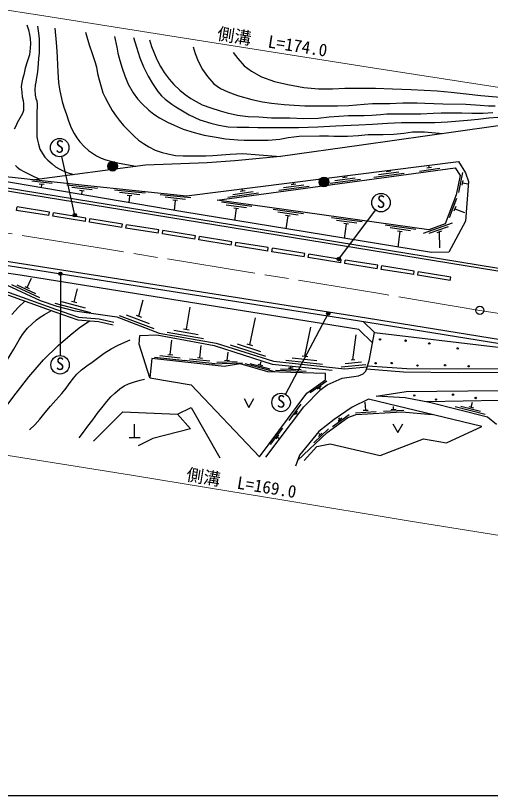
# Model space of a CAD drawing. Units: millimetres at full size, sheet at 1:1000; details may follow other scales. Extents: x 40000 to 680000, y 20000 to 380000.
# Drawn here: x 96143 to 165522, y 205000 to 319064 of the extents above; entities that cross this region are included whole.
import ezdxf
from ezdxf.enums import TextEntityAlignment as Align

# ---------------------------------------------------------------- set-up
doc = ezdxf.new("R2010")
doc.units = ezdxf.units.MM
doc.header["$LTSCALE"] = 1000
doc.linetypes.add('CHAIN', pattern=[18.5, 12, -1.5, 3.5, -1.5])
for name, color, linetype, lineweight in [('M-BGD', 7, 'Continuous', 25), ('M-BGD-EXST', 7, 'Continuous', 25), ('M-BMK', 2, 'CHAIN', 13), ('M-BMK-SRVR', 3, 'Continuous', 25), ('M-STR-HTXT', 7, 'Continuous', 13), ('M-TTL-BAND', 7, 'Continuous', 25)]:
    doc.layers.add(name, color=color, linetype=linetype, lineweight=lineweight)
doc.styles.add('ＭＳ ゴシック', font='')
doc.styles.get('ＭＳ ゴシック').set_extended_font_data('MS Gothic')

msp = doc.modelspace()

# ---------------------------------------------------------------- hatches: boundary and pattern name
at = {"layer": 'M-BGD'}
for points in [[(111017, 297023, -0.41421), (110317, 296323, -0.41421), (109617, 297023, -1)], [(141907, 294716, -0.41421), (141207, 294016, -0.41421), (140507, 294716, -1)]]:
    msp.add_hatch(color=256, dxfattribs=at).paths.add_polyline_path(points)
at = {"layer": 'M-BGD-EXST'}
for points in [[(105016, 289997, -1), (104577, 289758, -1)], [(143597, 283574, -1), (143158, 283335, -1)], [(102909, 281423, -1), (102470, 281184, -1)], [(142051, 275598, -1), (141612, 275359, -1)]]:
    msp.add_hatch(color=256, dxfattribs=at).paths.add_polyline_path(points)

# ---------------------------------------------------------------- linework, layer by layer
at = {"layer": 'M-BGD'}
for p, q in [((155147, 296324), (158119, 296728)), ((156246, 296776), (156939, 296870)), ((156593, 296823), (156542, 297192)), ((143908, 295399), (144602, 295494)), ((144255, 295447), (144229, 295638)), ((148486, 295417), (152944, 296024)), ((149188, 295815), (152161, 296220)), ((150287, 296268), (150981, 296362)), ((150634, 296315), (150617, 296444)), ((161424, 296132), (160843, 293188)), ((101472, 294520), (98490, 294848)), ((100296, 294348), (99601, 294424)), ((99949, 294386), (99890, 293856)), ((135293, 293924), (138265, 294329)), ((136392, 294376), (137085, 294471)), ((136739, 294424), (136703, 294688)), ((142106, 294549), (146565, 295156)), ((142809, 294947), (145782, 295352)), ((161496, 294945), (161360, 294259)), ((161428, 294602), (162276, 294434)), ((108116, 293790), (103642, 294282)), ((107337, 293574), (104355, 293902)), ((106161, 293401), (105466, 293478)), ((105813, 293440), (105750, 292859)), ((115085, 293091), (110609, 293549)), ((114309, 292869), (111324, 293175)), ((127873, 292914), (130845, 293319)), ((128972, 293367), (129665, 293461)), ((129319, 293414), (129273, 293750)), ((134590, 293526), (139049, 294133)), ((113134, 292688), (112438, 292759)), ((112786, 292723), (112679, 291679)), ((121743, 292410), (117266, 292868)), ((120966, 292188), (117982, 292493)), ((119792, 292006), (119095, 292078)), ((119443, 292042), (119291, 290553)), ((127170, 292516), (131629, 293123)), ((160582, 292301), (159508, 289499)), ((96267, 290572), (96348, 291071)), ((101086, 290304), (96348, 291071)), ((130680, 291129), (126223, 291750)), ((129896, 290935), (126924, 291350)), ((128715, 290797), (128022, 290894)), ((160451, 291119), (160200, 290466)), ((101006, 289805), (96267, 290572)), ((101006, 289805), (101086, 290304)), ((101598, 289709), (101679, 290208)), ((106417, 289440), (101679, 290208)), ((128368, 290845), (128125, 289100)), ((138232, 290075), (133775, 290697)), ((137448, 289881), (134477, 290296)), ((136267, 289743), (135574, 289840)), ((135921, 289791), (135652, 287869)), ((160325, 290793), (161726, 290256)), ((106336, 288942), (101598, 289709)), ((106336, 288942), (106417, 289440)), ((106928, 288846), (107009, 289344)), ((111667, 288079), (106928, 288846)), ((111747, 288577), (107009, 289344)), ((146776, 288883), (142319, 289505)), ((145992, 288689), (143021, 289104)), ((144812, 288551), (144118, 288648)), ((144465, 288599), (144169, 286477)), ((159951, 288718), (155711, 287211)), ((111667, 288079), (111747, 288577)), ((112259, 287983), (112340, 288481)), ((116997, 287216), (112259, 287983)), ((117078, 287714), (112340, 288481)), ((116997, 287216), (117078, 287714)), ((117590, 287120), (117670, 287618)), ((122409, 286851), (117670, 287618)), ((154615, 287789), (150158, 288411)), ((153831, 287596), (150860, 288010)), ((152651, 287457), (151957, 287554)), ((152304, 287506), (151982, 285199)), ((159345, 288184), (156518, 287179)), ((158362, 287516), (157702, 287282)), ((122328, 286352), (117590, 287120)), ((122328, 286352), (122409, 286851)), ((122920, 286256), (123001, 286755)), ((127739, 285987), (123001, 286755)), ((158032, 287399), (158099, 285084)), ((127658, 285489), (122920, 286256)), ((127658, 285489), (127739, 285987)), ((128251, 285393), (128331, 285892)), ((132989, 284626), (128251, 285393)), ((133070, 285124), (128331, 285892)), ((132989, 284626), (133070, 285124)), ((133581, 284530), (133662, 285028)), ((138320, 283763), (133581, 284530)), ((138400, 284261), (133662, 285028)), ((138320, 283763), (138400, 284261)), ((138912, 283667), (138993, 284165)), ((143731, 283398), (138993, 284165)), ((143650, 282899), (138912, 283667)), ((143650, 282899), (143731, 283398)), ((144242, 282804), (144323, 283302)), ((149061, 282535), (144323, 283302)), ((148981, 282036), (144242, 282804)), ((148981, 282036), (149061, 282535)), ((149573, 281940), (149654, 282439)), ((154311, 281173), (149573, 281940)), ((154392, 281671), (149654, 282439)), ((97828, 279301), (98461, 280661)), ((154311, 281173), (154392, 281671)), ((154903, 281077), (154984, 281575)), ((159642, 280310), (154903, 281077)), ((159722, 280808), (154984, 281575)), ((159642, 280310), (159722, 280808)), ((95535, 279707), (99615, 277808)), ((96341, 279662), (99061, 278396)), ((97511, 279449), (98145, 279153)), ((104692, 277206), (105188, 279094)), ((102837, 277228), (106318, 276312)), ((104286, 277312), (105098, 277099)), ((114133, 275088), (114779, 277504)), ((101852, 277022), (107074, 275648)), ((121111, 273188), (121673, 276438)), ((111289, 275208), (116335, 273286)), ((112290, 275308), (115655, 274027)), ((113740, 275238), (114525, 274939)), ((130352, 270925), (131180, 274839)), ((118297, 272762), (123618, 271841)), ((119260, 273052), (122808, 272438)), ((120697, 273260), (121525, 273117)), ((138417, 269263), (139304, 273466)), ((118750, 269475), (118980, 271593)), ((145437, 268733), (145925, 272366)), ((123081, 269006), (123276, 270802)), ((127506, 270885), (132652, 269250)), ((128500, 271041), (131931, 269951)), ((129951, 271052), (130752, 270798)), ((117227, 269338), (120209, 269015)), ((118402, 269513), (119098, 269437)), ((127034, 268629), (127205, 269847)), ((138000, 269309), (138835, 269218)), ((116449, 269121), (120923, 268636)), ((120780, 268651), (125254, 268167)), ((121558, 268869), (124540, 268546)), ((122734, 269043), (123429, 268968)), ((124799, 268133), (129297, 268286)), ((125542, 268368), (128540, 268471)), ((126684, 268617), (127384, 268641)), ((129615, 268197), (133950, 266989)), ((130394, 268198), (133283, 267392)), ((131558, 268092), (132232, 267904)), ((131895, 267998), (132041, 268480)), ((135636, 268661), (141004, 268076)), ((136579, 269011), (140158, 268621)), ((144284, 268173), (146673, 268397)), ((145158, 268707), (145715, 268759)), ((134114, 267202), (138612, 267059)), ((134871, 267388), (137869, 267293)), ((136027, 267561), (136726, 267539)), ((136376, 267550), (136384, 267788)), ((143729, 267669), (147313, 268006)), ((141636, 265609), (139194, 263867)), ((140787, 264819), (140217, 264413)), ((140502, 264616), (140659, 264396)), ((147303, 261354), (147241, 262500)), ((162695, 261781), (162886, 262537)), ((137846, 262234), (136057, 259826)), ((137280, 261221), (136863, 260659)), ((146954, 261335), (147652, 261373)), ((149898, 261194), (152894, 261356)), ((151035, 261466), (151734, 261504)), ((151385, 261485), (151364, 261866)), ((160396, 261868), (164758, 260764)), ((161182, 261917), (164090, 261181)), ((162356, 261867), (163034, 261696)), ((137072, 260940), (137318, 260757)), ((142449, 258952), (144884, 260705)), ((143260, 259795), (143828, 260204)), ((143544, 259999), (143394, 260207)), ((145821, 260973), (148817, 261135)), ((113527, 257347), (113527, 259297)), ((135141, 258725), (133335, 256330)), ((139701, 256559), (141874, 258627)), ((140389, 257504), (140896, 257986)), ((140643, 257745), (140467, 257929)), ((112727, 257347), (114327, 257347)), ((134569, 257717), (134147, 257158)), ((134358, 257437), (134660, 257209))]:
    msp.add_line(p, q, dxfattribs=at)
for points in [[(97784, 317713), (98003, 316967), (98177, 316318), (98267, 315662), (98336, 314988), (98294, 314311), (98150, 313342), (97840, 312301), (97555, 311394), (97328, 310382), (97138, 309743), (97039, 309268), (96969, 308662), (97031, 307886), (97109, 307184), (97249, 306628), (97320, 306165), (97320, 305661), (97284, 305192), (97169, 304767), (96974, 304405), (96765, 304080), (96556, 303731), (96365, 303369), (96179, 302899), (95951, 302447)], [(99360, 317540), (99473, 316482), (99565, 315635), (99603, 314618), (99603, 313636), (99505, 312783), (99443, 312070), (99362, 310832), (99206, 309998), (99089, 309335), (99011, 308880), (98937, 308197), (98978, 307448), (99090, 306942), (99226, 306572), (99283, 306060), (99283, 305645), (99257, 305052), (99257, 301352), (99320, 300860), (99464, 300246), (99705, 299534), (100051, 298892), (100430, 298372), (100868, 297904), (101468, 297375), (101978, 296965), (102609, 296586), (103074, 296365), (103810, 296088), (104616, 295809)], [(101898, 317217), (102046, 315111), (102153, 313848), (102209, 312939), (102301, 310805), (102426, 309273), (102564, 308315), (102758, 307358), (102939, 306489), (103214, 305682), (103565, 304594), (103884, 303656), (104259, 302669), (104678, 301819), (105084, 301193), (105522, 300619), (106147, 299930), (106791, 299355), (107367, 298924), (107942, 298567), (108649, 298204), (109343, 297961), (110044, 297760), (111275, 297486), (113722, 297017)], [(106374, 316630), (106868, 314788), (107322, 313505), (107770, 312190), (107943, 311527), (108101, 310580), (108340, 309679), (108646, 308624), (108906, 307768), (109221, 307106), (109659, 306261), (110245, 305192), (110826, 304362), (111264, 303761), (111915, 303002), (112690, 302187), (113459, 301449), (114106, 300863), (114844, 300364), (115629, 299849), (116545, 299391), (117544, 299034), (118399, 298831), (119484, 298617), (120645, 298530), (123920, 298530), (124974, 298617), (127496, 298797), (129347, 298889), (131733, 298696), (134831, 298464)], [(110586, 316025), (110934, 314432), (111088, 313546), (111371, 312507), (111696, 311367), (112091, 310245), (112599, 309046), (113326, 307788), (113975, 306902), (114631, 306169), (115617, 305236), (116338, 304657), (117176, 304132), (118328, 303482), (119332, 303028), (120631, 302473), (122250, 301977), (123702, 301575), (125468, 301262), (126833, 301056), (128593, 300867), (129528, 300829), (133055, 300829), (134741, 300995), (135971, 301209), (136784, 301340), (137598, 301429), (140555, 301460), (141846, 301460), (142665, 301420), (144663, 301420), (146271, 301537), (147665, 301650), (149868, 301650), (151416, 301723), (152854, 301890), (154163, 302049), (155904, 302049), (158567, 301798)], [(113383, 315862), (113802, 314426), (114288, 312906), (114832, 311562), (115537, 310207), (116156, 309122), (116936, 307963), (117457, 307339), (117998, 306850), (118957, 306121), (119537, 305698), (120512, 305146), (121523, 304567), (123082, 303826), (124665, 303317), (125832, 303043), (127187, 302800), (128519, 302725), (130215, 302725), (131535, 302674), (137504, 302674), (140306, 302804), (142937, 302915), (146304, 303074), (148302, 303179), (150502, 303339), (152530, 303419), (157397, 303419), (159249, 303501), (160997, 303677), (162183, 303765), (163716, 303914), (165310, 304091), (166617, 304196)], [(115706, 315519), (116004, 314560), (116338, 313693), (116788, 312661), (117331, 311625), (117867, 310726), (118568, 309777), (119240, 308994), (120118, 308152), (120905, 307530), (121757, 306945), (122513, 306484), (123419, 306034), (124680, 305567), (126018, 305139), (127054, 304844), (128575, 304488), (130124, 304301), (131681, 304233), (133547, 304096), (136222, 304096), (138222, 304008), (140373, 304073), (141961, 304246), (143375, 304367), (144790, 304427), (147099, 304427), (148200, 304488), (149465, 304596), (150389, 304689), (155380, 304689), (157145, 304777), (158330, 304862), (161336, 304862), (162787, 304794), (164456, 304794), (165884, 304912)], [(122105, 314496), (122381, 313514), (122808, 312420), (123465, 311171), (124177, 310142), (125132, 309104), (126097, 308401), (127131, 307895), (128587, 307390), (130659, 306788), (132222, 306443), (133549, 306273), (135373, 306057), (136862, 305947), (138391, 305855), (143192, 305855), (144822, 305937), (147087, 306116), (148314, 306217), (150836, 306217), (152751, 306291), (154842, 306291), (155949, 306236), (158586, 306181), (161942, 306114), (164019, 305952), (165225, 305860), (166230, 305860)], [(127951, 313665), (128603, 312808), (129555, 311710), (130625, 310911), (132092, 310097), (133983, 309429), (135933, 308990), (138257, 308557), (140420, 308344), (142451, 308344), (144276, 308461), (148725, 308461), (151210, 308337), (153944, 308234), (157727, 308036), (159780, 307867), (161972, 307633), (164149, 307354), (165807, 307207), (167632, 307083), (168981, 307083), (170490, 307309)], [(171575, 306927), (182552, 305435), (170818, 303530), (146683, 300117), (134831, 298464), (128202, 297801), (124157, 297538), (115114, 297202), (98898, 295051)], [(66427, 299492), (76045, 297883), (84537, 296630), (106229, 294245), (121118, 292721), (160856, 297736), (161887, 296080), (162303, 294787), (161864, 289011), (159473, 284436), (156940, 284388), (120562, 290336), (93619, 294924), (90578, 295228), (66359, 299032)], [(66218, 298126), (168720, 281365), (200553, 276352), (215883, 274321), (222765, 273999), (229347, 274010), (236539, 274007), (236857, 274134)], [(66289, 298561), (168790, 281801), (200616, 276789), (215923, 274761), (222775, 274440), (229347, 274451), (236454, 274449), (237061, 274691), (237474, 275169)], [(96107, 297143), (96381, 296877), (96831, 296573), (97344, 296239), (98308, 295749), (99635, 295148)], [(83860, 284279), (146094, 274451), (191027, 267215), (209591, 264360), (218075, 263605), (229622, 263245), (230614, 262821), (231322, 262086), (231519, 261737), (231557, 261366), (231387, 260904)], [(83959, 284860), (146187, 275033), (191118, 267797), (209662, 264945), (218110, 264193), (229751, 263830), (230956, 263316), (231797, 262441), (232093, 261919), (232156, 261290), (231931, 260676)], [(85319, 284049), (84813, 280990), (86141, 282221), (90395, 281206), (94924, 279612), (99715, 277382), (102170, 276583), (104809, 275889), (110918, 274982), (117134, 272614), (125462, 271173), (133844, 268511), (144268, 267374), (147531, 267681)], [(148297, 271189), (146284, 273126), (96789, 281101), (85103, 282740)], [(83168, 281012), (94678, 278775), (101987, 276128), (105323, 274950), (108332, 274717), (110505, 274242)], [(83168, 280604), (94571, 278387), (101852, 275750), (105239, 274554), (108273, 274319), (110419, 273850)], [(97523, 277318), (96514, 276369), (95602, 275337)], [(86458, 259902), (87259, 260193), (87881, 260529), (88643, 260999), (89321, 261503), (90141, 262156), (90833, 262818), (91362, 263422), (92025, 264252), (93004, 265596), (93592, 266472), (94101, 267342), (94793, 268517), (95871, 270291), (96657, 271642), (97146, 272432), (97473, 272868), (97883, 273347), (98521, 273941), (99198, 274578), (99752, 274959), (100380, 275329), (101369, 275925)], [(91805, 259063), (92571, 259733), (93191, 260245), (94852, 262038), (96245, 263853), (98061, 266212), (100210, 268723), (102339, 270785), (104129, 272326), (105449, 273398), (106923, 274424)], [(132705, 254469), (138240, 261857), (140765, 264391), (141652, 265077), (143873, 266006), (146240, 266382), (146948, 266672), (147307, 267032), (147831, 268548), (148565, 272708), (146917, 274319)], [(148565, 272708), (166668, 270580), (183212, 268220), (183307, 267556), (183060, 267372), (173279, 267364), (153331, 267412), (147569, 267790)], [(98161, 258476), (98934, 259203), (99687, 260027), (100486, 261000), (101260, 261930), (102007, 262827), (102884, 263802), (103541, 264569), (103970, 265212), (104600, 266030), (105087, 266628), (105776, 267264), (106562, 267830), (107316, 268370), (108291, 269078), (109090, 269682), (110116, 270305), (111124, 270839), (112086, 271307), (112865, 271651)], [(115755, 266061), (114215, 271015), (114286, 272258), (116791, 272364), (125176, 270820), (133620, 268068), (142387, 267179)], [(147438, 267412), (152803, 266959), (160850, 266877), (176425, 266942), (176424, 267367)], [(105450, 257318), (106041, 258145), (106705, 259025), (107427, 259931), (108124, 260924), (108919, 261915), (109478, 262639), (110063, 263316), (110628, 263814), (111377, 264460), (112008, 264900), (112658, 265215), (113499, 265517), (114360, 265728), (114985, 265866)], [(166435, 259265), (165098, 260344), (156627, 262487), (153046, 263165), (148853, 263379), (153195, 264091), (184740, 264417)], [(129522, 263046), (130238, 261751), (130953, 263046)], [(138326, 253964), (140150, 256013), (142098, 256402), (149421, 254697), (155729, 257138), (159087, 256585), (164255, 258975), (147700, 262952), (145314, 261767), (142680, 259960), (140433, 258205), (137644, 254772), (137024, 253172)], [(197993, 262321), (183685, 262981), (177453, 262938), (156220, 262564)], [(119821, 260769), (121780, 261748), (126004, 254362)], [(107504, 256838), (111804, 261118), (119821, 260769), (121714, 258613), (116219, 257219), (114045, 256124)], [(137334, 253972), (141647, 258076), (144695, 260270), (145908, 260734), (152576, 261096), (157037, 260709)], [(151288, 259362), (152004, 258067), (152720, 259362)]]:
    msp.add_lwpolyline(points, dxfattribs=at)
for points in [[(125579, 292070), (160389, 296808), (161106, 295696), (160539, 292825), (158917, 288592), (156547, 287749)], [(115755, 266061), (121799, 265068), (131778, 254521), (138715, 263859), (141427, 265793), (141409, 266699), (133024, 266965), (128942, 268103), (126597, 267748), (116031, 268893)]]:
    msp.add_lwpolyline(points, close=True, dxfattribs=at)
for centre, radius in [((110317, 297023), 700), ((141207, 294716), 700), ((149398, 271700), 100), ((153139, 271514), 100), ((156600, 271103), 100), ((160745, 270372), 100), ((148750, 268204), 100), ((151115, 268228), 100), ((154869, 267863), 100), ((158892, 267911), 100), ((162330, 267765), 100), ((154391, 263495), 100), ((160072, 263617), 100), ((157561, 262910), 100), ((163388, 263130), 100)]:
    msp.add_circle(centre, radius, dxfattribs=at)
at = {"layer": 'M-BGD-EXST'}
for p, q in [((104797, 289877), (102877, 298442)), ((143378, 283455), (148736, 290621)), ((102690, 281304), (102647, 269331)), ((141831, 275479), (135572, 263668))]:
    msp.add_line(p, q, dxfattribs=at)
for centre, radius in [((102582, 299760), 1350), ((149544, 291703), 1350), ((104797, 289877), 250), ((143378, 283455), 250), ((102690, 281304), 250), ((141831, 275479), 250), ((102642, 267981), 1350), ((134940, 262475), 1350)]:
    msp.add_circle(centre, radius, dxfattribs=at)
at = {"layer": 'M-BMK'}
msp.add_lwpolyline([(246451, 268710), (237503, 268003), (231643, 267842), (223615, 268005), (215251, 268560), (205559, 269666), (191495, 271709), (176280, 274101), (174358, 274307), (163977, 275949), (149348, 278415), (130185, 281548), (108962, 284976), (65321, 292010)], dxfattribs=at)
at = {"layer": 'M-BMK-SRVR'}
msp.add_circle((163977, 275949), 600, dxfattribs=at)
at = {"layer": 'M-STR-HTXT'}
for points in [[(236823, 301785), (227639, 301653), (219182, 301747), (207747, 302556), (198820, 303664), (183607, 306006), (164974, 308861), (147673, 311520), (122685, 315465), (100259, 319010), (70028, 323762)], [(231076, 236196), (222404, 236281), (213703, 236759), (199892, 238038), (189330, 239396), (181527, 240661), (153796, 245119), (135063, 248215), (124353, 249984), (113076, 251820), (91364, 255304), (77905, 257533), (60625, 260488)]]:
    msp.add_lwpolyline(points, dxfattribs=at)
at = {"layer": 'M-TTL-BAND'}
msp.add_line((40000, 205000), (579000, 205000), dxfattribs=at)

# ---------------------------------------------------------------- texts
at = {"layer": 'M-BGD-EXST', "style": 'ＭＳ ゴシック'}
for p in [(101926, 298467), (148889, 290410), (101987, 266689), (134285, 261183)]:
    msp.add_text('S', height=1833, rotation=358.508, dxfattribs=at).set_placement(p, align=Align.BOTTOM_LEFT)
at = {"layer": 'M-STR-HTXT', "style": 'ＭＳ ゴシック'}
for s, rotation, p in [('側溝\u3000L=174.0', 351.027, (125419, 315033)), ('側溝\u3000L=169.0', 350.753, (120903, 250546))]:
    msp.add_text(s, height=1833, rotation=rotation, dxfattribs=at).set_placement(p, align=Align.BOTTOM_LEFT)

doc.saveas('drawing.dxf')
